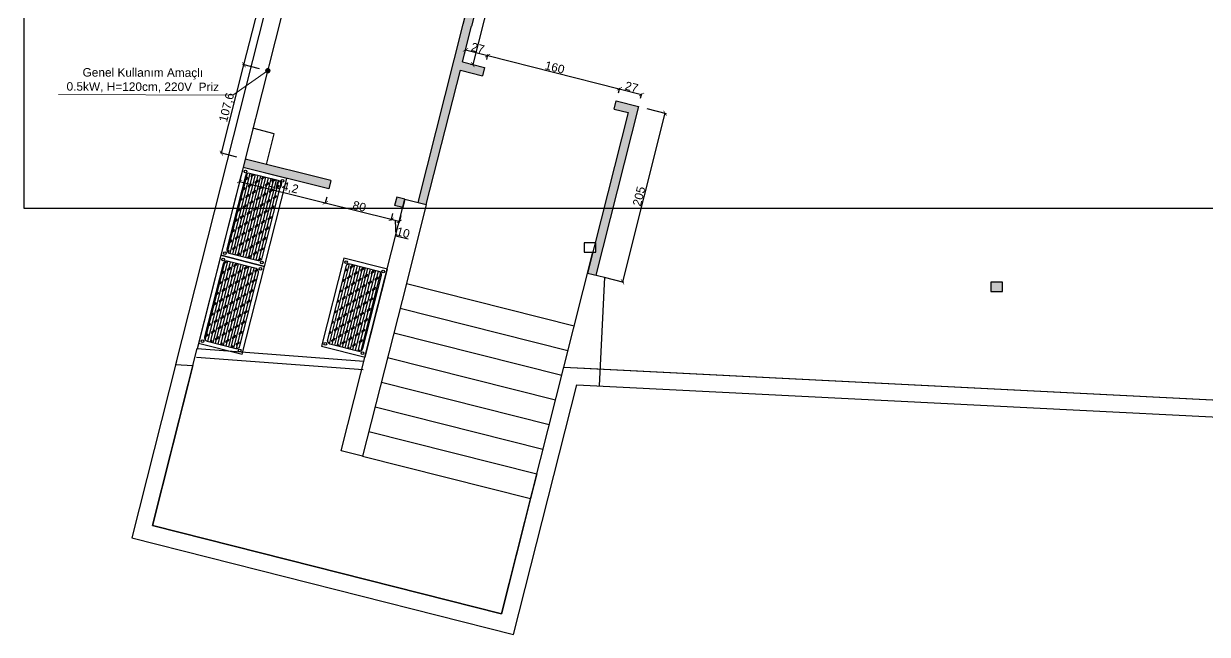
# Model space of a CAD drawing. Header units: millimetres. Extents: x -3164 to 12587, y -18082 to -16228.
# Drawn here: x 1231 to 2626, y -17985 to -17265 of the extents above; entities that cross this region are included whole.
import ezdxf

# ---------------------------------------------------------------- set-up
doc = ezdxf.new("R2010")
doc.units = ezdxf.units.MM
doc.layers.add('Mtm-elk.', color=40, linetype='Continuous', lineweight=20)
doc.layers.add('rmz-elk.', color=40, linetype='Continuous', lineweight=20)
doc.styles.get("Standard").update_dxf_attribs({"font": 'arial.ttf'})
doc.styles.add('text-100', font='comic.ttf', dxfattribs={"height": 50})
doc.dimstyles.new('ISO-25', dxfattribs={"dimtxt": 10, "dimasz": 5, "dimexe": 1.25, "dimexo": 10, "dimtad": 1, "dimdec": 1, "dimtxsty": 'Standard', "dimblk": 'ARCHTICK', "dimcen": 2.5, "dimadec": 0, "dimazin": 0, "dimtfac": 1, "dimtdec": 1, "dimtmove": 0, "dimatfit": 3, "dimfxl": 1, "dimarcsym": 0})

# ---------------------------------------------------------------- blocks, each defined once
blk = doc.blocks.new('_ArchTick')
at = {"color": 0, "linetype": 'ByBlock', "const_width": 0.15}
blk.add_lwpolyline([(-0.5, -0.5), (0.5, 0.5)], dxfattribs=at)
blk = doc.blocks.new('*D113')
at = {"color": 0, "lineweight": -2, "transparency": 16777216}
for p, q in [((1797.9, -17164.9), (1760.3, -17313.7)), ((1795.4, -17164.3), (1799.1, -17165.2)), ((1757.7, -17313), (1761.5, -17314))]:
    blk.add_line(p, q, dxfattribs=at)
at = {"layer": 'Defpoints', "color": 0, "transparency": 16777216}
for p in [(1785.7, -17161.8), (1748.1, -17310.6), (1760.3, -17313.7)]:
    blk.add_point(p, dxfattribs=at)
at = {"color": 0, "lineweight": -2, "transparency": 16777216, "xscale": 5, "yscale": 5, "zscale": 5}
for p, rotation in [((1797.9, -17164.9), 75.80022539922322), ((1760.3, -17313.7), 255.8002253992233)]:
    blk.add_blockref('_ArchTick', p, dxfattribs=dict(at, rotation=rotation))
at = {"color": 0, "transparency": 16777216, "insert": (1772.7, -17237.7), "char_height": 10, "attachment_point": 5, "rotation": 75.8002}
blk.add_mtext('153,5', dxfattribs=at)
blk = doc.blocks.new('*D114')
at = {"color": 0, "lineweight": -2, "transparency": 16777216}
for p, q in [((1750.5, -17300.9), (1752, -17295.1)), ((1751.7, -17296.3), (1777.8, -17303)), ((1776.7, -17307.5), (1778.1, -17301.8))]:
    blk.add_line(p, q, dxfattribs=at)
at = {"layer": 'Defpoints', "color": 0, "transparency": 16777216}
for p in [(1777.8, -17303), (1748.1, -17310.6), (1774.2, -17317.2)]:
    blk.add_point(p, dxfattribs=at)
at = {"color": 0, "lineweight": -2, "transparency": 16777216, "xscale": 5, "yscale": 5, "zscale": 5}
for p, rotation in [((1751.7, -17296.3), 165.8002253992179), ((1777.8, -17303), 345.8002253992179)]:
    blk.add_blockref('_ArchTick', p, dxfattribs=dict(at, rotation=rotation))
at = {"color": 0, "transparency": 16777216, "insert": (1766.1, -17294.2), "char_height": 10, "attachment_point": 5, "rotation": 345.8002}
blk.add_mtext('27', dxfattribs=at)
blk = doc.blocks.new('*D115')
at = {"color": 0, "lineweight": -2, "transparency": 16777216}
for p, q in [((1776.7, -17307.5), (1778.1, -17301.8)), ((1777.8, -17303), (1932.9, -17342.2)), ((1931.8, -17346.8), (1933.3, -17341))]:
    blk.add_line(p, q, dxfattribs=at)
at = {"layer": 'Defpoints', "color": 0, "transparency": 16777216}
for p in [(1774.2, -17317.2), (1932.9, -17342.2), (1929.3, -17356.5)]:
    blk.add_point(p, dxfattribs=at)
at = {"color": 0, "lineweight": -2, "transparency": 16777216, "xscale": 5, "yscale": 5, "zscale": 5}
for p, rotation in [((1777.8, -17303), 165.8002253992234), ((1932.9, -17342.2), 345.8002253992234)]:
    blk.add_blockref('_ArchTick', p, dxfattribs=dict(at, rotation=rotation))
at = {"color": 0, "transparency": 16777216, "insert": (1856.8, -17317), "char_height": 10, "attachment_point": 5, "rotation": 345.8002}
blk.add_mtext('160', dxfattribs=at)
blk = doc.blocks.new('*D116')
at = {"color": 0, "lineweight": -2, "transparency": 16777216}
for p, q in [((1931.8, -17346.8), (1933.3, -17341)), ((1932.9, -17342.2), (1959.1, -17348.8)), ((1958, -17353.4), (1959.4, -17347.6))]:
    blk.add_line(p, q, dxfattribs=at)
at = {"layer": 'Defpoints', "color": 0, "transparency": 16777216}
for p in [(1959.1, -17348.8), (1929.3, -17356.5), (1955.5, -17363.1)]:
    blk.add_point(p, dxfattribs=at)
at = {"color": 0, "lineweight": -2, "transparency": 16777216, "xscale": 5, "yscale": 5, "zscale": 5}
for p, rotation in [((1932.9, -17342.2), 165.8002253992234), ((1959.1, -17348.8), 345.8002253992234)]:
    blk.add_blockref('_ArchTick', p, dxfattribs=dict(at, rotation=rotation))
at = {"color": 0, "transparency": 16777216, "insert": (1947.4, -17340), "char_height": 10, "attachment_point": 5, "rotation": 345.8002}
blk.add_mtext('27', dxfattribs=at)
blk = doc.blocks.new('*D117')
at = {"color": 0, "lineweight": -2, "transparency": 16777216}
for p, q in [((1986.7, -17370.9), (1936.7, -17569.8)), ((1965.2, -17365.5), (1987.9, -17371.2)), ((1915.2, -17564.4), (1937.9, -17570.1))]:
    blk.add_line(p, q, dxfattribs=at)
at = {"layer": 'Defpoints', "color": 0, "transparency": 16777216}
for p in [(1955.5, -17363.1), (1905.5, -17561.9), (1936.7, -17569.8)]:
    blk.add_point(p, dxfattribs=at)
at = {"color": 0, "lineweight": -2, "transparency": 16777216, "xscale": 5, "yscale": 5, "zscale": 5}
for p, rotation in [((1986.7, -17370.9), 75.87398628398418), ((1936.7, -17569.8), 255.8739862839842)]:
    blk.add_blockref('_ArchTick', p, dxfattribs=dict(at, rotation=rotation))
at = {"color": 0, "transparency": 16777216, "insert": (1956.1, -17468.9), "char_height": 10, "attachment_point": 5, "rotation": 75.874}
blk.add_mtext('205', dxfattribs=at)
blk = doc.blocks.new('*D118')
at = {"color": 0, "lineweight": -2, "transparency": 16777216}
for p, q in [((1487.1, -17444.6), (1485.1, -17452.6)), ((1485.4, -17451.4), (1586.4, -17476.7)), ((1588.1, -17469.9), (1586.1, -17477.9))]:
    blk.add_line(p, q, dxfattribs=at)
at = {"layer": 'Defpoints', "color": 0, "transparency": 16777216}
for p in [(1489.5, -17434.9), (1590.5, -17460.2), (1586.4, -17476.7)]:
    blk.add_point(p, dxfattribs=at)
at = {"color": 0, "lineweight": -2, "transparency": 16777216, "xscale": 5, "yscale": 5, "zscale": 5}
for p, rotation in [((1485.4, -17451.4), 165.9474561684943), ((1586.4, -17476.7), 345.9474561684943)]:
    blk.add_blockref('_ArchTick', p, dxfattribs=dict(at, rotation=rotation))
at = {"color": 0, "transparency": 16777216, "insert": (1537.5, -17457.6), "char_height": 10, "attachment_point": 5, "rotation": 345.9475}
blk.add_mtext('104,2', dxfattribs=at)
blk = doc.blocks.new('*D119')
at = {"color": 0, "lineweight": -2, "transparency": 16777216}
for p, q in [((1588.1, -17469.9), (1586.1, -17477.9)), ((1586.4, -17476.7), (1664, -17496.1)), ((1665.7, -17489.3), (1663.7, -17497.3))]:
    blk.add_line(p, q, dxfattribs=at)
at = {"layer": 'Defpoints', "color": 0, "transparency": 16777216}
for p in [(1590.5, -17460.2), (1668.1, -17479.6), (1664, -17496.1)]:
    blk.add_point(p, dxfattribs=at)
at = {"color": 0, "lineweight": -2, "transparency": 16777216, "xscale": 5, "yscale": 5, "zscale": 5}
for p, rotation in [((1586.4, -17476.7), 165.9474561685329), ((1664, -17496.1), 345.9474561685329)]:
    blk.add_blockref('_ArchTick', p, dxfattribs=dict(at, rotation=rotation))
at = {"color": 0, "transparency": 16777216, "insert": (1626.6, -17480.8), "char_height": 10, "attachment_point": 5, "rotation": 345.9475}
blk.add_mtext('80', dxfattribs=at)
blk = doc.blocks.new('*D120')
at = {"color": 0, "lineweight": -2, "transparency": 16777216}
for p, q in [((1665.7, -17489.3), (1663.7, -17497.3)), ((1664, -17496.1), (1673.7, -17498.5)), ((1668.9, -17497.3), (1669.7, -17515.6)), ((1675.4, -17491.8), (1673.4, -17499.7)), ((1669.7, -17515.6), (1683.9, -17519.1))]:
    blk.add_line(p, q, dxfattribs=at)
at = {"layer": 'Defpoints', "color": 0, "transparency": 16777216}
for p in [(1668.1, -17479.6), (1677.8, -17482.1), (1673.7, -17498.5)]:
    blk.add_point(p, dxfattribs=at)
at = {"color": 0, "lineweight": -2, "transparency": 16777216, "xscale": 5, "yscale": 5, "zscale": 5}
for p, rotation in [((1664, -17496.1), 165.9474561685329), ((1673.7, -17498.5), 345.9474561685329)]:
    blk.add_blockref('_ArchTick', p, dxfattribs=dict(at, rotation=rotation))
at = {"color": 0, "transparency": 16777216, "insert": (1678.2, -17511.8), "char_height": 10, "attachment_point": 5, "rotation": 345.9475}
blk.add_mtext('10', dxfattribs=at)
blk = doc.blocks.new('4r55')
h = blk.add_hatch()
h.set_pattern_fill('CORK', angle=90, style=0)
h.set_pattern_definition([(90, (0, 0), (-3.175, 2e-16), []), (225, (1.5875, 1.5875), (6.350003, -6.350003), [4.49013, -4.49013]), (225, (1.5875, 2.381), (6.350003, -6.350003), [4.49013, -4.49013]), (225, (1.5875, 3.175), (6.350003, -6.350003), [4.49013, -4.49013])])
h.paths.add_polyline_path([(1286.5, 1170, 0.414214), (1290.5, 1166), (1325.5, 1166, 0.414214), (1329.5, 1170), (1329.5, 1259, 0.414214), (1325.5, 1263), (1290.5, 1263, 0.414214), (1286.5, 1259)])
at = {"color": 7}
blk.add_lwpolyline([(1281.5, 1268), (1281.5, 1161), (1334.5, 1161), (1334.5, 1268)], close=True, dxfattribs=at)
blk.add_lwpolyline([(1286.5, 1259), (1286.5, 1170, 0.414214), (1290.5, 1166), (1325.5, 1166, 0.414214), (1329.5, 1170), (1329.5, 1259, 0.414214), (1325.5, 1263), (1290.5, 1263, 0.414214)], format="xyb", close=True, dxfattribs=at)
for centre in [(1285.5, 1264.4), (1330.7, 1264.4), (1285.5, 1165), (1330.7, 1165)]:
    blk.add_circle(centre, 1.6, dxfattribs=at)
blk = doc.blocks.new('ISTIF RAFI 107x53')
at = {"color": 7, "rotation": 270}
blk.add_blockref('4r55', (-1161, 1334.5), dxfattribs=at)
blk = doc.blocks.new('*D166')
at = {"color": 0, "lineweight": -2, "transparency": 16777216}
for p, q in [((1464, -17418.1), (1490.6, -17313.8)), ((1508.8, -17318.5), (1489.3, -17313.5)), ((1482.3, -17422.8), (1462.8, -17417.8))]:
    blk.add_line(p, q, dxfattribs=at)
at = {"layer": 'Defpoints', "color": 0, "transparency": 16777216}
for p in [(1490.6, -17313.8), (1518.5, -17320.9), (1492, -17425.2)]:
    blk.add_point(p, dxfattribs=at)
at = {"color": 0, "lineweight": -2, "transparency": 16777216, "xscale": 5, "yscale": 5, "zscale": 5}
for p, rotation in [((1490.6, -17313.8), 75.7365432644631), ((1464, -17418.1), 255.7365432644631)]:
    blk.add_blockref('_ArchTick', p, dxfattribs=dict(at, rotation=rotation))
at = {"color": 0, "transparency": 16777216, "insert": (1470.9, -17364.3), "char_height": 10, "attachment_point": 5, "rotation": 75.7365}
blk.add_mtext('107,6', dxfattribs=at)
blk = doc.blocks.new('*D167')
at = {"color": 0, "lineweight": -2, "transparency": 16777216}
for p, q in [((1490.6, -17313.8), (1526.3, -17173.2)), ((1544.2, -17177.8), (1525.1, -17172.9)), ((1508.8, -17318.5), (1489.3, -17313.5))]:
    blk.add_line(p, q, dxfattribs=at)
at = {"layer": 'Defpoints', "color": 0, "transparency": 16777216}
for p in [(1526.3, -17173.2), (1553.9, -17180.2), (1518.5, -17320.9)]:
    blk.add_point(p, dxfattribs=at)
at = {"color": 0, "lineweight": -2, "transparency": 16777216, "xscale": 5, "yscale": 5, "zscale": 5}
for p, rotation in [((1526.3, -17173.2), 75.7365432644631), ((1490.6, -17313.8), 255.7365432644631)]:
    blk.add_blockref('_ArchTick', p, dxfattribs=dict(at, rotation=rotation))
at = {"color": 0, "transparency": 16777216, "insert": (1502, -17241.9), "char_height": 10, "attachment_point": 5, "rotation": 75.7365}
blk.add_mtext('145,1', dxfattribs=at)

msp = doc.modelspace()

# ---------------------------------------------------------------- hatches: boundary and pattern name
h = msp.add_hatch(color=256)
h.dxf.hatch_style = 1
h.paths.add_polyline_path([(1879.78, -16539.25), (1879.78, -16550.25), (1893.78, -16550.25), (1893.78, -16539.25)])
h.paths.add_polyline_path([(1672.9, -16653.04), (1686.47, -16656.47), (1689.17, -16645.81), (1675.6, -16642.38)])
h.paths.add_polyline_path([(2370.44, -16699.21), (2384.44, -16699.21), (2384.44, -16688.21), (2370.44, -16688.21)])
h.paths.add_polyline_path([(2719.44, -16688.21), (2719.44, -16699.21), (2733.44, -16699.21), (2733.44, -16688.21)])
h.paths.add_polyline_path([(3869.44, -16700.21), (3883.44, -16700.21), (3883.44, -16689.21), (3869.44, -16689.21)])
h.paths.add_polyline_path([(4281.44, -16696.21), (4281.44, -16707.21), (4295.44, -16707.21), (4295.44, -16696.21)])
h.paths.add_polyline_path([(4295.44, -17581.21), (4295.44, -17570.21), (4281.44, -17570.21), (4281.44, -17581.21)])
h.paths.add_polyline_path([(3845.44, -17581.21), (3845.44, -17570.21), (3831.44, -17570.21), (3831.44, -17581.21)])
h.paths.add_polyline_path([(3434.44, -17570.21), (3434.44, -17581.21), (3448.44, -17581.21), (3448.44, -17570.21)])
h.paths.add_polyline_path([(3082.44, -17570.21), (3082.44, -17581.21), (3096.44, -17581.21), (3096.44, -17570.21)])
h.paths.add_polyline_path([(2719.44, -17581.21), (2733.44, -17581.21), (2733.44, -17570.21), (2719.44, -17570.21)])
h.paths.add_polyline_path([(2370.44, -17570.21), (2370.44, -17581.21), (2384.44, -17581.21), (2384.44, -17570.21)])
h = msp.add_hatch(color=256)
h.dxf.hatch_style = 1
h.paths.add_polyline_path([(2622.51, -16873.85), (2612.51, -16873.85), (2612.51, -16883.85), (2622.51, -16883.85), (2632.51, -16883.85), (2702.51, -16883.85), (2702.51, -16873.85), (2632.51, -16873.85), (2632.51, -16748.85), (2733.44, -16748.85), (2733.44, -16699.21), (2723.44, -16699.21), (2723.44, -16738.85), (2632.51, -16738.85), (2632.51, -16547.11), (2622.51, -16547.16)])
h.paths.add_polyline_path([(2448.12, -16883.85), (2512.51, -16883.85), (2512.51, -16873.85), (2448.12, -16873.85)])
h.paths.add_polyline_path([(2370.44, -16688.21), (2384.44, -16688.21), (2384.44, -16548.17), (2370.44, -16548.23)])
h.paths.add_polyline_path([(2012.51, -16933.85), (1937.51, -16933.85), (1937.51, -16943.85), (2022.51, -16943.85), (2022.51, -16883.85), (2148.12, -16883.85), (2148.12, -16873.85), (2022.51, -16873.85), (2022.51, -16549.7), (2012.51, -16549.75)])
h.paths.add_polyline_path([(1825.51, -16976.69), (1825.51, -17051.82), (1835.51, -17051.82), (1835.51, -16969), (1842.19, -16943.85), (1847.19, -16943.85), (1847.19, -16933.85), (1834.5, -16933.85), (1825.84, -16966.43), (1621.77, -16912.18), (1619.2, -16921.85)])
h.paths.add_polyline_path([(1749.02, -17266), (1695.81, -17476.29), (1705.5, -17478.75), (1745.6, -17320.28), (1771.78, -17326.9), (1774.23, -17317.21), (1748.05, -17310.59), (1758.71, -17268.46), (1785.7, -17161.82), (1835.51, -17161.82), (1835.51, -17151.82), (1835.51, -17141.82), (1825.51, -17141.82), (1825.51, -17151.82), (1777.91, -17151.82)])
h.paths.add_polyline_path([(1943.37, -17370.32), (1904.49, -17523.98), (1905.39, -17523.98), (1905.39, -17534.98), (1901.7, -17534.98), (1895.53, -17559.39), (1905.22, -17561.85), (1955.52, -17363.08), (1929.34, -17356.46), (1926.89, -17366.15)])
h.paths.add_polyline_path([(1590.54, -17460.21), (1592.99, -17450.51), (1491.95, -17425.22), (1489.5, -17434.92)])
h.paths.add_polyline_path([(1668.14, -17479.63), (1677.85, -17482.06), (1680.3, -17472.37), (1670.6, -17469.94)])
at = {"layer": 'rmz-elk.'}
msp.add_hatch(color=256, dxfattribs=at).paths.add_polyline_path([(1518.76, -17317.64, 1), (1518.76, -17324.08, 1)])

# ---------------------------------------------------------------- linework, layer by layer
for p, q in [((1749.02, -17266), (1777.91, -17151.82)), ((1785.7, -17161.82), (1758.71, -17268.46)), ((1695.81, -17476.29), (1749.02, -17266)), ((1748.05, -17310.59), (1758.71, -17268.46)), ((1705.5, -17478.75), (1745.6, -17320.28)), ((1745.6, -17320.28), (1771.78, -17326.9)), ((1748.05, -17310.59), (1774.23, -17317.21)), ((1955.52, -17363.08), (1905.22, -17561.85)), ((1929.34, -17356.46), (1955.52, -17363.08)), ((1943.37, -17370.32), (1895.53, -17559.39)), ((1926.89, -17366.15), (1943.37, -17370.32)), ((1526.27, -17395.11), (1501.18, -17388.76)), ((1517.16, -17431.53), (1526.27, -17395.11)), ((1592.99, -17450.51), (1491.95, -17425.22)), ((1489.5, -17434.92), (1435.45, -17648.5)), ((1590.54, -17460.21), (1489.5, -17434.92)), ((1592.99, -17450.51), (1590.54, -17460.21)), ((1633.2, -17658.5), (1680.3, -17472.37)), ((1670.6, -17469.94), (1668.14, -17479.63)), ((1680.3, -17472.37), (1670.6, -17469.94)), ((1680.3, -17472.37), (1677.85, -17482.06)), ((1680.3, -17472.37), (1705.5, -17478.75)), ((1677.87, -17482.07), (1668.14, -17479.63)), ((1705.5, -17478.75), (1681.96, -17571.81)), ((1867.45, -17670.35), (1901.7, -17534.98)), ((1605.24, -17769.02), (1659.45, -17554.77)), ((1681.96, -17571.81), (1630.44, -17775.4)), ((1681.96, -17571.81), (1879.72, -17621.85)), ((1895.53, -17559.39), (1915.43, -17564.43)), ((1915.43, -17564.43), (1908.95, -17692.47)), ((1674.6, -17600.9), (1872.36, -17650.94)), ((1667.24, -17629.98), (1865, -17680.02)), ((1382.67, -17857.11), (1435.45, -17648.5)), ((1435.45, -17648.5), (1631.97, -17663.35)), ((1435.45, -17648.5), (1631.97, -17663.35)), ((1434.7, -17658.47), (1631.22, -17673.32)), ((1659.88, -17659.06), (1857.64, -17709.1)), ((1652.52, -17688.15), (1850.29, -17738.19)), ((1645.16, -17717.23), (1842.93, -17767.27)), ((1637.8, -17746.31), (1835.57, -17796.35)), ((1630.44, -17775.4), (1605.24, -17769.02)), ((1630.44, -17775.4), (1828.21, -17825.44)), ((1835.57, -17796.35), (1828.21, -17825.44)), ((1828.21, -17825.44), (1793.87, -17961.16)), ((1793.87, -17961.16), (1382.67, -17857.11))]:
    msp.add_line(p, q)
for points in [[(1231.07, -17483.09), (3324.49, -17483.09), (3324.49, -16228.06), (1231.07, -16228.06)], [(1891.39, -17534.98), (1905.39, -17534.98), (1905.39, -17523.98), (1891.39, -17523.98)], [(2370.44, -17581.21), (2384.44, -17581.21), (2384.44, -17570.21), (2370.44, -17570.21)]]:
    msp.add_lwpolyline(points, close=True)
for points in [[(1882.82, -17691.15), (3224.04, -17758.97), (4440.58, -17723.82), (4455.43, -16543.63), (3735.69, -16520.21), (3081.32, -16525.21), (1697.57, -16531.08), (1410.08, -17667.24), (1430.45, -17668.27)], [(1883.83, -17671.17), (3224.26, -17738.95), (4420.82, -17704.38), (4435.18, -16562.99), (3735.44, -16540.21), (3081.44, -16545.21), (1713.16, -16551.02), (1621.77, -16912.18)], [(1619.31, -16921.88), (1435.36, -17648.89)], [(1774.23, -17317.21), (1771.78, -17326.9)], [(1926.89, -17366.15), (1929.34, -17356.46)], [(1411.06, -17663.37), (1358.37, -17871.6), (1808.35, -17985.46), (1882.82, -17691.15)], [(1430.45, -17668.27), (1382.67, -17857.11), (1793.87, -17961.16), (1867.45, -17670.35)], [(1430.45, -17668.27), (1382.67, -17857.11)], [(1867.45, -17670.35), (3224.26, -17738.95), (4420.82, -17704.38)]]:
    msp.add_lwpolyline(points)
at = {"layer": 'Mtm-elk.'}
msp.add_line((1272.23, -17348.85, 6.39), (1477.37, -17349.53), dxfattribs=at)
msp.add_lwpolyline([(1477.37, -17349.53), (1518.4, -17320.97)], dxfattribs=at)

# ---------------------------------------------------------------- block references
at = {"rotation": 255.8002253992215}
for p in [(1489.67, -17434.82), (1463.42, -17538.55), (1608.18, -17541.8)]:
    msp.add_blockref('ISTIF RAFI 107x53', p, dxfattribs=at)

# ---------------------------------------------------------------- texts
at = {"layer": 'Mtm-elk.', "insert": (1371.45, -17332.26, 6.39), "char_height": 10, "width": 302.6112, "attachment_point": 5, "rotation": 359.82854, "style": 'text-100'}
msp.add_mtext('{\\fArial|b0|i0|c0|p34;Genel Kullan\\fArial|b0|i0|c162|p34;ım Amaçlı\\P0.5kW, H=120cm, 220V  Priz}', dxfattribs=at)

# ---------------------------------------------------------------- dimensions: what is measured, and where the dimension line sits
for p1, p2, distance, picture, middle in [((1785.7, -17161.82), (1748.05, -17310.59), 12.62, '*D113', (1772.68, -17237.67)), ((1748.05, -17310.59), (1774.23, -17317.21), 14.7, '*D114', (1766.13, -17294.18)), ((1491.95, -17425.22), (1518.46, -17320.93), 28.8, '*D166', (1470.87, -17364.35)), ((1955.52, -17363.08), (1905.48, -17561.91), 32.16, '*D117', (1956.13, -17468.95)), ((1489.5, -17434.92), (1590.54, -17460.21), -16.97, '*D118', (1537.51, -17457.59))]:
    dim = msp.add_aligned_dim(p1=p1, p2=p2, distance=distance, dimstyle='ISO-25')
    dim.commit()
    dim.dimension.update_dxf_attribs({"geometry": picture, "text_midpoint": middle})
for base, p1, p2, angle, picture, middle in [((1526.3, -17173.21), (1518.46, -17320.93), (1553.94, -17180.24), 255.73654, '*D167', (1502, -17241.89)), ((1932.95, -17342.21), (1774.23, -17317.21), (1929.34, -17356.46), 165.80023, '*D115', (1856.8, -17317.03)), ((1959.12, -17348.83), (1929.34, -17356.46), (1955.52, -17363.08), 165.80023, '*D116', (1947.42, -17340.05)), ((1664.02, -17496.1), (1590.54, -17460.21), (1668.14, -17479.63), 165.94746, '*D119', (1626.61, -17480.83)), ((1673.72, -17498.53), (1668.14, -17479.63), (1677.85, -17482.06), 165.94746, '*D120', (1671.72, -17510.16))]:
    dim = msp.add_linear_dim(base=base, p1=p1, p2=p2, angle=angle, dimstyle='ISO-25', override={"dimtmove": 1})
    dim.commit()
    dim.dimension.update_dxf_attribs({"geometry": picture, "text_midpoint": middle})

doc.saveas('drawing.dxf')
